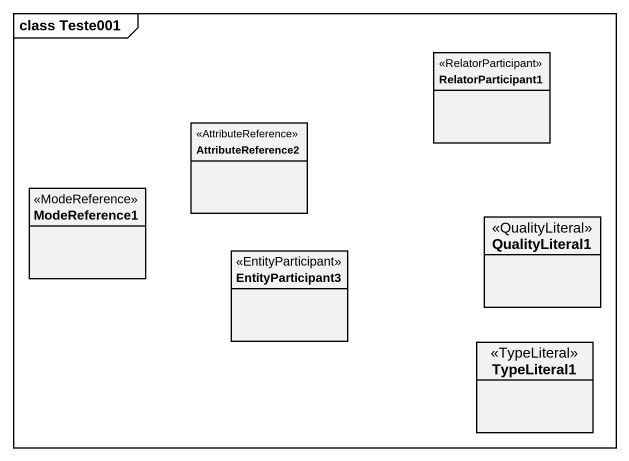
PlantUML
@startuml
mainframe class Teste001
hide circle
hide empty members
class RelatorParticipant1 <<RelatorParticipant>>
class AttributeReference2 <<AttributeReference>>
class ModeReference1 <<ModeReference>>
class EntityParticipant3 <<EntityParticipant>>
class QualityLiteral1 <<QualityLiteral>>
class TypeLiteral1 <<TypeLiteral>>
@enduml
